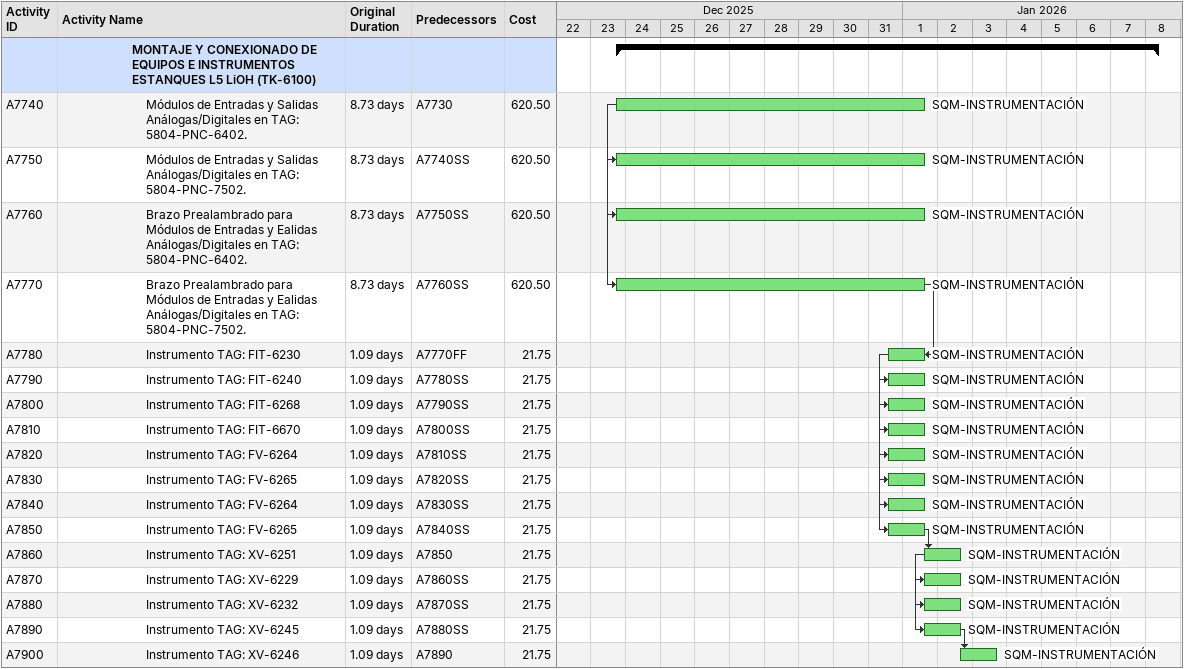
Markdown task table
| ID | Level | Task | Original duration | Start | Finish | Predecessors | Resources | Cost |
|---|---|---|---|---|---|---|---|---|
|  | 6 | **MONTAJE Y CONEXIONADO DE EQUIPOS E INSTRUMENTOS ESTANQUES L5 LiOH (TK-6100)** |  | 2025-12-23 | 2026-01-08 |  |  |  |
| A7740 | 7 | Módulos de Entradas y Salidas Análogas/Digitales en TAG: 5804-PNC-6402. | 8.73d | 2025-12-23 | 2026-01-01 | A7730 | SQM-INSTRUMENTACIÓN | 620.50 |
| A7750 | 7 | Módulos de Entradas y Salidas Análogas/Digitales en TAG: 5804-PNC-7502. | 8.73d | 2025-12-23 | 2026-01-01 | A7740SS | SQM-INSTRUMENTACIÓN | 620.50 |
| A7760 | 7 | Brazo Prealambrado para Módulos de Entradas y Ealidas Análogas/Digitales en TAG: 5804-PNC-6402. | 8.73d | 2025-12-23 | 2026-01-01 | A7750SS | SQM-INSTRUMENTACIÓN | 620.50 |
| A7770 | 7 | Brazo Prealambrado para Módulos de Entradas y Ealidas Análogas/Digitales en TAG: 5804-PNC-7502. | 8.73d | 2025-12-23 | 2026-01-01 | A7760SS | SQM-INSTRUMENTACIÓN | 620.50 |
| A7780 | 7 | Instrumento TAG: FIT-6230 | 1.09d | 2025-12-31 | 2026-01-01 | A7770FF | SQM-INSTRUMENTACIÓN | 21.75 |
| A7790 | 7 | Instrumento TAG: FIT-6240 | 1.09d | 2025-12-31 | 2026-01-01 | A7780SS | SQM-INSTRUMENTACIÓN | 21.75 |
| A7800 | 7 | Instrumento TAG: FIT-6268 | 1.09d | 2025-12-31 | 2026-01-01 | A7790SS | SQM-INSTRUMENTACIÓN | 21.75 |
| A7810 | 7 | Instrumento TAG: FIT-6670 | 1.09d | 2025-12-31 | 2026-01-01 | A7800SS | SQM-INSTRUMENTACIÓN | 21.75 |
| A7820 | 7 | Instrumento TAG: FV-6264 | 1.09d | 2025-12-31 | 2026-01-01 | A7810SS | SQM-INSTRUMENTACIÓN | 21.75 |
| A7830 | 7 | Instrumento TAG: FV-6265 | 1.09d | 2025-12-31 | 2026-01-01 | A7820SS | SQM-INSTRUMENTACIÓN | 21.75 |
| A7840 | 7 | Instrumento TAG: FV-6264 | 1.09d | 2025-12-31 | 2026-01-01 | A7830SS | SQM-INSTRUMENTACIÓN | 21.75 |
| A7850 | 7 | Instrumento TAG: FV-6265 | 1.09d | 2025-12-31 | 2026-01-01 | A7840SS | SQM-INSTRUMENTACIÓN | 21.75 |
| A7860 | 7 | Instrumento TAG: XV-6251 | 1.09d | 2026-01-01 | 2026-01-02 | A7850 | SQM-INSTRUMENTACIÓN | 21.75 |
| A7870 | 7 | Instrumento TAG: XV-6229 | 1.09d | 2026-01-01 | 2026-01-02 | A7860SS | SQM-INSTRUMENTACIÓN | 21.75 |
| A7880 | 7 | Instrumento TAG: XV-6232 | 1.09d | 2026-01-01 | 2026-01-02 | A7870SS | SQM-INSTRUMENTACIÓN | 21.75 |
| A7890 | 7 | Instrumento TAG: XV-6245 | 1.09d | 2026-01-01 | 2026-01-02 | A7880SS | SQM-INSTRUMENTACIÓN | 21.75 |
| A7900 | 7 | Instrumento TAG: XV-6246 | 1.09d | 2026-01-02 | 2026-01-03 | A7890 | SQM-INSTRUMENTACIÓN | 21.75 |
